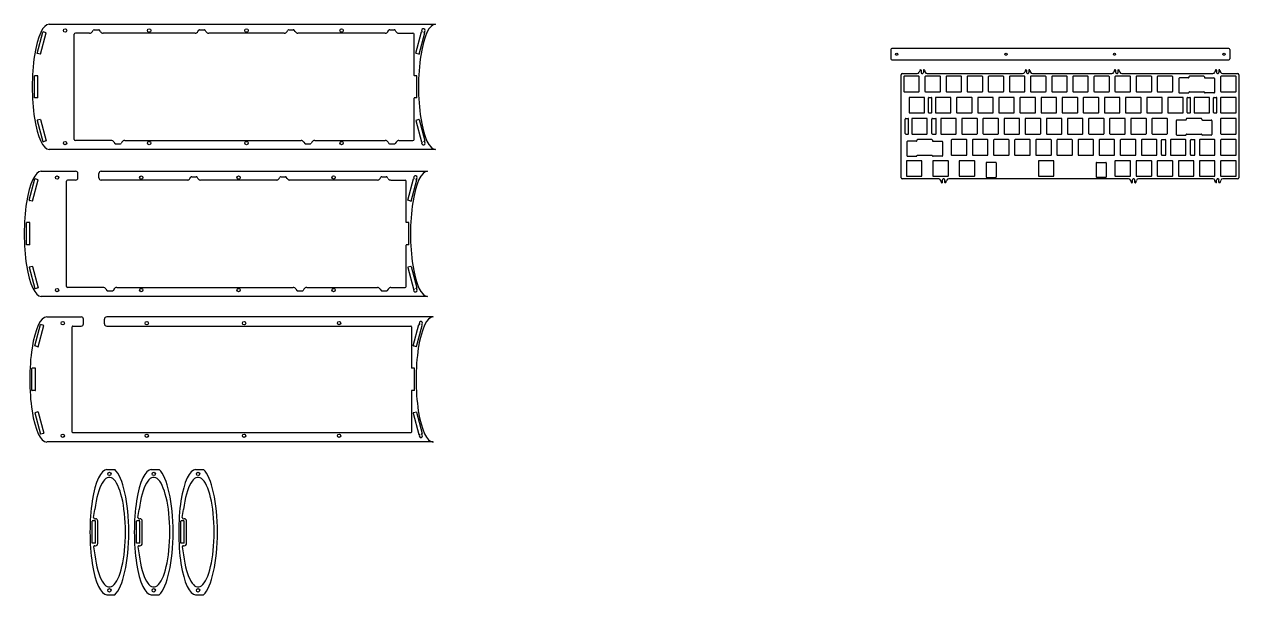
# Model space of a CAD drawing. Header units: millimetres. Extents: x -952 to 939, y -633 to 632.
# Drawn here: x -157 to 939, y 114 to 628 of the extents above; entities that cross this region are included whole.
import ezdxf

# ---------------------------------------------------------------- set-up
doc = ezdxf.new("R2010")
doc.units = ezdxf.units.MM
doc.layers.get('0').update_dxf_attribs({"lineweight": 25, "true_color": 0xffffff})
doc.layers.add('brass', color=7, linetype='Continuous', lineweight=25, true_color=0x000000)
doc.layers.add('Plate', color=7, linetype='Continuous', lineweight=25, true_color=0x000000)

msp = doc.modelspace()

# ---------------------------------------------------------------- linework, layer by layer
for p, q in [((-134.3, 628.3), (214.1, 628.3)), ((-111.6, 524.4), (-111.6, 619.3)), ((-97.8, 620.3), (-110.6, 620.3)), ((-95.2, 621.7), (-94.5, 622.9)), ((-93.6, 623.4), (-89.6, 623.4)), ((-88, 621.7), (-88.8, 622.9)), ((-2.7, 620.3), (-85.5, 620.3)), ((-0.2, 621.7), (0.6, 622.9)), ((1.4, 623.4), (5.4, 623.4)), ((7.1, 621.7), (6.3, 622.9)), ((77.8, 620.3), (9.6, 620.3)), ((80.3, 621.7), (81.1, 622.9)), ((81.9, 623.4), (85.9, 623.4)), ((87.5, 621.7), (86.8, 622.9)), ((168.8, 620.3), (90.1, 620.3)), ((171.3, 621.7), (172, 622.9)), ((172.9, 623.4), (176.9, 623.4)), ((178.5, 621.7), (177.7, 622.9)), ((181, 620.3), (193.8, 620.3)), ((194.8, 582), (194.8, 619.3)), ((651.2, 587), (650.5, 585.1)), ((652.1, 587), (652.1, 584.8)), ((654.2, 587), (654.2, 584.8)), ((655.1, 587), (655.7, 585.1)), ((746.2, 587), (745.6, 585.1)), ((747.1, 587), (747.1, 584.8)), ((749.2, 587), (749.2, 584.8)), ((750.2, 587), (750.8, 585.1)), ((826.7, 587), (826.1, 585.1)), ((827.6, 587), (827.6, 584.8)), ((829.7, 587), (829.7, 584.8)), ((830.6, 587), (831.3, 585.1)), ((907.7, 580.9), (907.7, 580.4)), ((917.7, 587), (917.1, 585.1)), ((918.6, 587), (918.6, 584.8)), ((920.7, 587), (920.7, 584.8)), ((921.6, 587), (922.2, 585.1)), ((194.8, 524.4), (194.8, 561.7)), ((659.2, 562.3), (661.2, 562.3)), ((892.5, 562.3), (894.5, 562.3)), ((916.4, 562.3), (918.4, 562.3)), ((659.2, 548.3), (661.2, 548.3)), ((892.5, 548.3), (894.5, 548.3)), ((916.4, 548.3), (918.4, 548.3)), ((638.4, 543.3), (640.4, 543.3)), ((662.3, 543.3), (665.3, 543.3)), ((905.3, 542.8), (905.3, 542.3)), ((638.4, 529.3), (640.4, 529.3)), ((662.3, 529.3), (665.3, 529.3)), ((214.1, 515.4), (-134.3, 515.4)), ((-78.4, 523.4), (-110.6, 523.4)), ((-75.9, 522), (-75.1, 520.8)), ((-74.3, 520.3), (-70.3, 520.3)), ((-68.7, 522), (-69.4, 520.8)), ((-66.1, 523.4), (92.9, 523.4)), ((95.4, 522), (96.2, 520.8)), ((97, 520.3), (101, 520.3)), ((102.6, 522), (101.9, 520.8)), ((105.2, 523.4), (168.9, 523.4)), ((171.4, 522), (172.2, 520.8)), ((173, 520.3), (177, 520.3)), ((178.6, 522), (177.9, 520.8)), ((181.2, 523.4), (193.8, 523.4)), ((662.4, 523.7), (662.4, 523.3)), ((869.4, 524.2), (872.4, 524.2)), ((895.6, 524.2), (898.6, 524.2)), ((869.4, 510.2), (872.4, 510.2)), ((895.6, 510.2), (898.6, 510.2)), ((-141.5, 495.7), (-110.4, 495.7)), ((-108.4, 489.7), (-108.4, 493.7)), ((-89.4, 489.7), (-89.4, 493.7)), ((-87.4, 495.7), (206.9, 495.7)), ((719.9, 503.2), (719.9, 490.7)), ((810.1, 503.2), (810.1, 490.7)), ((-118.7, 391.8), (-118.7, 486.7)), ((-110.4, 487.7), (-117.7, 487.7)), ((-9.9, 487.7), (-87.4, 487.7)), ((-7.3, 489.1), (-6.6, 490.3)), ((-5.7, 490.7), (-1.7, 490.7)), ((-0.1, 489.1), (-0.9, 490.3)), ((70.6, 487.7), (2.4, 487.7)), ((73.1, 489.1), (73.9, 490.3)), ((74.7, 490.7), (78.8, 490.7)), ((80.4, 489.1), (79.6, 490.3)), ((161.6, 487.7), (82.9, 487.7)), ((164.1, 489.1), (164.9, 490.3)), ((165.7, 490.7), (169.7, 490.7)), ((171.3, 489.1), (170.6, 490.3)), ((173.9, 487.7), (186.7, 487.7)), ((187.7, 449.4), (187.7, 486.7)), ((670.5, 485.5), (669.9, 487.4)), ((671.4, 485.6), (671.4, 487.8)), ((673.5, 485.6), (673.5, 487.8)), ((674.4, 485.5), (675.1, 487.4)), ((841.8, 485.5), (841.2, 487.4)), ((842.7, 485.6), (842.7, 487.8)), ((844.8, 485.6), (844.8, 487.8)), ((845.8, 485.5), (846.4, 487.4)), ((917.8, 485.5), (917.2, 487.4)), ((918.7, 485.6), (918.7, 487.8)), ((920.8, 485.6), (920.8, 487.8)), ((921.8, 485.5), (922.4, 487.4)), ((187.7, 391.8), (187.7, 429.1)), ((-85.6, 390.8), (-117.7, 390.8)), ((-83.1, 389.4), (-82.3, 388.2)), ((-81.5, 387.7), (-77.5, 387.7)), ((-75.8, 389.4), (-76.6, 388.2)), ((-73.3, 390.8), (85.7, 390.8)), ((88.2, 389.4), (89, 388.2)), ((89.9, 387.7), (93.9, 387.7)), ((95.5, 389.4), (94.7, 388.2)), ((98, 390.8), (161.7, 390.8)), ((164.2, 389.4), (165, 388.2)), ((165.9, 387.7), (169.9, 387.7)), ((171.5, 389.4), (170.7, 388.2)), ((174, 390.8), (186.7, 390.8)), ((206.9, 382.8), (-141.5, 382.8)), ((-136.5, 364.3), (-105.4, 364.3)), ((-103.4, 358), (-103.4, 362.3)), ((-84.4, 358), (-84.4, 362.3)), ((211.9, 364.3), (-82.4, 364.3)), ((-113.5, 260.3), (-113.5, 355.4)), ((-112.9, 356), (-105.4, 356)), ((-82.4, 356), (191.8, 356)), ((192.4, 355.4), (192.4, 318)), ((192.4, 297.7), (192.4, 260.3)), ((191.8, 259.7), (-112.9, 259.7)), ((211.9, 251.4), (-136.5, 251.4)), ((-82.2, 226.5), (-75.1, 226.5)), ((-42.2, 226.5), (-35.1, 226.5)), ((-2.2, 226.5), (4.9, 226.5)), ((-94.2, 183.2), (-93.2, 190.4)), ((-54.2, 183.2), (-53.2, 190.4)), ((-14.2, 183.2), (-13.2, 190.4)), ((-93.2, 182.1), (-92.4, 182.1)), ((-90.4, 159.8), (-90.4, 180.1)), ((-53.2, 182.1), (-52.4, 182.1)), ((-50.4, 159.8), (-50.4, 180.1)), ((-13.2, 182.1), (-12.4, 182.1)), ((-10.4, 159.8), (-10.4, 180.1)), ((-94.2, 156.7), (-93.2, 149.5)), ((-93.2, 157.8), (-92.4, 157.8)), ((-54.2, 156.7), (-53.2, 149.5)), ((-53.2, 157.8), (-52.4, 157.8)), ((-14.2, 156.7), (-13.2, 149.5)), ((-13.2, 157.8), (-12.4, 157.8)), ((-82.2, 113.5), (-75.1, 113.5)), ((-42.2, 113.5), (-35.1, 113.5)), ((-2.2, 113.5), (4.9, 113.5))]:
    msp.add_line(p, q)
at = {"color": 7, "true_color": 0x000000}
for p, q in [((634.2, 489.8), (634.2, 582.8)), ((635.2, 583.8), (648.6, 583.8)), ((636.5, 581), (636.5, 567.8)), ((650.1, 581.4), (636.9, 581.4)), ((650.5, 567.8), (650.5, 581)), ((655.6, 581), (655.6, 567.8)), ((669.2, 581.4), (656, 581.4)), ((657.6, 583.8), (743.7, 583.8)), ((669.6, 567.8), (669.6, 581)), ((674.6, 581), (674.6, 567.8)), ((688.2, 581.4), (675, 581.4)), ((688.6, 567.8), (688.6, 581)), ((693.7, 581), (693.7, 567.8)), ((707.3, 581.4), (694.1, 581.4)), ((707.7, 567.8), (707.7, 581)), ((712.7, 581), (712.7, 567.8)), ((726.3, 581.4), (713.1, 581.4)), ((726.7, 567.8), (726.7, 581)), ((731.8, 581), (731.8, 567.8)), ((745.4, 581.4), (732.2, 581.4)), ((745.8, 567.8), (745.8, 581)), ((750.8, 581), (750.8, 567.8)), ((764.4, 581.4), (751.2, 581.4)), ((752.7, 583.8), (824.2, 583.8)), ((764.8, 567.8), (764.8, 581)), ((769.9, 581), (769.9, 567.8)), ((783.5, 581.4), (770.3, 581.4)), ((783.9, 567.8), (783.9, 581)), ((788.9, 581), (788.9, 567.8)), ((802.5, 581.4), (789.3, 581.4)), ((802.9, 567.8), (802.9, 581)), ((808, 581), (808, 567.8)), ((821.6, 581.4), (808.4, 581.4)), ((822, 567.8), (822, 581)), ((827, 581), (827, 567.8)), ((840.6, 581.4), (827.4, 581.4)), ((833.2, 583.8), (915.2, 583.8)), ((841, 567.8), (841, 581)), ((846.1, 581), (846.1, 567.8)), ((859.7, 581.4), (846.5, 581.4)), ((860.1, 567.8), (860.1, 581)), ((865.1, 581), (865.1, 567.8)), ((878.7, 581.4), (865.5, 581.4)), ((879.1, 567.8), (879.1, 581)), ((893.7, 580.9), (893.7, 580.4)), ((907.2, 581.4), (894.2, 581.4)), ((922.3, 581), (922.3, 567.8)), ((935.9, 581.4), (922.7, 581.4)), ((924.1, 583.8), (937.6, 583.8)), ((936.3, 567.8), (936.3, 581)), ((938.6, 582.8), (938.6, 489.8)), ((884.6, 579.4), (884.6, 566.9)), ((893.2, 579.9), (885.1, 579.9)), ((908.2, 579.9), (916.3, 579.9)), ((916.8, 579.4), (916.8, 566.9)), ((636.9, 567.4), (650.1, 567.4)), ((641.3, 561.9), (641.3, 548.7)), ((654.9, 562.3), (641.7, 562.3)), ((655.3, 548.7), (655.3, 561.9)), ((656, 567.4), (669.2, 567.4)), ((658.7, 548.8), (658.7, 561.8)), ((661.7, 548.8), (661.7, 561.8)), ((665.1, 561.9), (665.1, 548.7)), ((678.7, 562.3), (665.5, 562.3)), ((675, 567.4), (688.2, 567.4)), ((679.1, 548.7), (679.1, 561.9)), ((684.1, 561.9), (684.1, 548.7)), ((697.7, 562.3), (684.5, 562.3)), ((694.1, 567.4), (707.3, 567.4)), ((698.1, 548.7), (698.1, 561.9)), ((703.2, 561.9), (703.2, 548.7)), ((716.8, 562.3), (703.6, 562.3)), ((713.1, 567.4), (726.3, 567.4)), ((717.2, 548.7), (717.2, 561.9)), ((722.2, 561.9), (722.2, 548.7)), ((735.8, 562.3), (722.6, 562.3)), ((732.2, 567.4), (745.4, 567.4)), ((736.2, 548.7), (736.2, 561.9)), ((741.3, 561.9), (741.3, 548.7)), ((754.9, 562.3), (741.7, 562.3)), ((751.2, 567.4), (764.4, 567.4)), ((755.3, 548.7), (755.3, 561.9)), ((760.3, 561.9), (760.3, 548.7)), ((773.9, 562.3), (760.7, 562.3)), ((770.3, 567.4), (783.5, 567.4)), ((774.3, 548.7), (774.3, 561.9)), ((779.4, 561.9), (779.4, 548.7)), ((793, 562.3), (779.8, 562.3)), ((789.3, 567.4), (802.5, 567.4)), ((793.4, 548.7), (793.4, 561.9)), ((798.4, 561.9), (798.4, 548.7)), ((812, 562.3), (798.8, 562.3)), ((808.4, 567.4), (821.6, 567.4)), ((812.4, 548.7), (812.4, 561.9)), ((817.5, 561.9), (817.5, 548.7)), ((831.1, 562.3), (817.9, 562.3)), ((827.4, 567.4), (840.6, 567.4)), ((831.5, 548.7), (831.5, 561.9)), ((836.5, 561.9), (836.5, 548.7)), ((850.1, 562.3), (836.9, 562.3)), ((846.5, 567.4), (859.7, 567.4)), ((850.5, 548.7), (850.5, 561.9)), ((855.6, 561.9), (855.6, 548.7)), ((869.2, 562.3), (856, 562.3)), ((865.5, 567.4), (878.7, 567.4)), ((869.6, 548.7), (869.6, 561.9)), ((874.6, 561.9), (874.6, 548.7)), ((888.2, 562.3), (875, 562.3)), ((885.1, 566.4), (893.2, 566.4)), ((888.6, 548.7), (888.6, 561.9)), ((892, 548.8), (892, 561.8)), ((893.7, 566.9), (893.7, 566.9)), ((894.2, 567.4), (907.2, 567.4)), ((895, 548.8), (895, 561.8)), ((898.4, 561.9), (898.4, 548.7)), ((912, 562.3), (898.8, 562.3)), ((907.7, 566.9), (907.7, 566.9)), ((916.3, 566.4), (908.2, 566.4)), ((912.4, 548.7), (912.4, 561.9)), ((915.9, 548.8), (915.9, 561.8)), ((918.9, 548.8), (918.9, 561.8)), ((922.3, 561.9), (922.3, 548.7)), ((922.7, 567.4), (935.9, 567.4)), ((935.9, 562.3), (922.7, 562.3)), ((936.3, 548.7), (936.3, 561.9)), ((641.7, 548.3), (654.9, 548.3)), ((665.5, 548.3), (678.7, 548.3)), ((684.5, 548.3), (697.7, 548.3)), ((703.6, 548.3), (716.8, 548.3)), ((722.6, 548.3), (735.8, 548.3)), ((741.7, 548.3), (754.9, 548.3)), ((760.7, 548.3), (773.9, 548.3)), ((779.8, 548.3), (793, 548.3)), ((798.8, 548.3), (812, 548.3)), ((817.9, 548.3), (831.1, 548.3)), ((836.9, 548.3), (850.1, 548.3)), ((856, 548.3), (869.2, 548.3)), ((875, 548.3), (888.2, 548.3)), ((898.8, 548.3), (912, 548.3)), ((922.7, 548.3), (935.9, 548.3)), ((637.9, 529.8), (637.9, 542.8)), ((640.9, 529.8), (640.9, 542.8)), ((643.7, 542.9), (643.7, 529.7)), ((657.3, 543.3), (644.1, 543.3)), ((657.7, 529.7), (657.7, 542.9)), ((661.8, 529.8), (661.8, 542.8)), ((665.8, 529.8), (665.8, 542.8)), ((669.8, 542.9), (669.8, 529.7)), ((683.4, 543.3), (670.2, 543.3)), ((683.8, 529.7), (683.8, 542.9)), ((688.9, 542.9), (688.9, 529.7)), ((702.5, 543.3), (689.3, 543.3)), ((702.9, 529.7), (702.9, 542.9)), ((707.9, 542.9), (707.9, 529.7)), ((721.5, 543.3), (708.3, 543.3)), ((721.9, 529.7), (721.9, 542.9)), ((727, 542.9), (727, 529.7)), ((740.6, 543.3), (727.4, 543.3)), ((741, 529.7), (741, 542.9)), ((746, 542.9), (746, 529.7)), ((759.6, 543.3), (746.4, 543.3)), ((760, 529.7), (760, 542.9)), ((765.1, 542.9), (765.1, 529.7)), ((778.7, 543.3), (765.5, 543.3)), ((779.1, 529.7), (779.1, 542.9)), ((784.1, 542.9), (784.1, 529.7)), ((797.7, 543.3), (784.5, 543.3)), ((798.1, 529.7), (798.1, 542.9)), ((803.2, 542.9), (803.2, 529.7)), ((816.8, 543.3), (803.6, 543.3)), ((817.2, 529.7), (817.2, 542.9)), ((822.2, 542.9), (822.2, 529.7)), ((835.8, 543.3), (822.6, 543.3)), ((836.2, 529.7), (836.2, 542.9)), ((841.3, 542.9), (841.3, 529.7)), ((854.9, 543.3), (841.7, 543.3)), ((855.3, 529.7), (855.3, 542.9)), ((860.3, 542.9), (860.3, 529.7)), ((873.9, 543.3), (860.7, 543.3)), ((874.3, 529.7), (874.3, 542.9)), ((882.2, 541.3), (882.2, 528.8)), ((890.8, 541.8), (882.7, 541.8)), ((891.3, 542.8), (891.3, 542.3)), ((904.8, 543.3), (891.8, 543.3)), ((905.8, 541.8), (913.9, 541.8)), ((914.4, 541.3), (914.4, 528.8)), ((922.3, 542.9), (922.3, 529.7)), ((935.9, 543.3), (922.7, 543.3)), ((936.3, 529.7), (936.3, 542.9)), ((644.1, 529.3), (657.3, 529.3)), ((670.2, 529.3), (683.4, 529.3)), ((689.3, 529.3), (702.5, 529.3)), ((708.3, 529.3), (721.5, 529.3)), ((727.4, 529.3), (740.6, 529.3)), ((746.4, 529.3), (759.6, 529.3)), ((765.5, 529.3), (778.7, 529.3)), ((784.5, 529.3), (797.7, 529.3)), ((803.6, 529.3), (816.8, 529.3)), ((822.6, 529.3), (835.8, 529.3)), ((841.7, 529.3), (854.9, 529.3)), ((860.7, 529.3), (873.9, 529.3)), ((882.7, 528.3), (890.8, 528.3)), ((891.3, 528.8), (891.3, 528.8)), ((891.8, 529.3), (904.8, 529.3)), ((905.3, 528.8), (905.3, 528.8)), ((913.9, 528.3), (905.8, 528.3)), ((922.7, 529.3), (935.9, 529.3)), ((639.3, 522.3), (639.3, 509.8)), ((647.9, 522.8), (639.8, 522.8)), ((648.4, 523.7), (648.4, 523.3)), ((661.9, 524.2), (648.9, 524.2)), ((662.9, 522.8), (671, 522.8)), ((671.5, 522.3), (671.5, 509.8)), ((679.4, 523.8), (679.4, 510.6)), ((693, 524.2), (679.8, 524.2)), ((693.4, 510.6), (693.4, 523.8)), ((698.4, 523.8), (698.4, 510.6)), ((712, 524.2), (698.8, 524.2)), ((712.4, 510.6), (712.4, 523.8)), ((717.5, 523.8), (717.5, 510.6)), ((731.1, 524.2), (717.9, 524.2)), ((731.5, 510.6), (731.5, 523.8)), ((736.5, 523.8), (736.5, 510.6)), ((750.1, 524.2), (736.9, 524.2)), ((750.5, 510.6), (750.5, 523.8)), ((755.6, 523.8), (755.6, 510.6)), ((769.2, 524.2), (756, 524.2)), ((769.6, 510.6), (769.6, 523.8)), ((774.6, 523.8), (774.6, 510.6)), ((788.2, 524.2), (775, 524.2)), ((788.6, 510.6), (788.6, 523.8)), ((793.7, 523.8), (793.7, 510.6)), ((807.3, 524.2), (794.1, 524.2)), ((807.7, 510.6), (807.7, 523.8)), ((812.7, 523.8), (812.7, 510.6)), ((826.3, 524.2), (813.1, 524.2)), ((826.7, 510.6), (826.7, 523.8)), ((831.8, 523.8), (831.8, 510.6)), ((845.4, 524.2), (832.2, 524.2)), ((845.8, 510.6), (845.8, 523.8)), ((850.8, 523.8), (850.8, 510.6)), ((864.4, 524.2), (851.2, 524.2)), ((864.8, 510.6), (864.8, 523.8)), ((868.9, 510.7), (868.9, 523.7)), ((872.9, 510.7), (872.9, 523.7)), ((877, 523.8), (877, 510.6)), ((890.6, 524.2), (877.4, 524.2)), ((891, 510.6), (891, 523.8)), ((895.1, 510.7), (895.1, 523.7)), ((899.1, 510.7), (899.1, 523.7)), ((903.2, 523.8), (903.2, 510.6)), ((916.8, 524.2), (903.6, 524.2)), ((917.2, 510.6), (917.2, 523.8)), ((922.3, 523.8), (922.3, 510.6)), ((935.9, 524.2), (922.7, 524.2)), ((936.3, 510.6), (936.3, 523.8)), ((638.9, 504.8), (638.9, 491.6)), ((652.5, 505.2), (639.3, 505.2)), ((639.8, 509.3), (647.9, 509.3)), ((648.4, 509.7), (648.4, 509.8)), ((648.9, 510.2), (661.9, 510.2)), ((652.9, 491.6), (652.9, 504.8)), ((662.4, 509.7), (662.4, 509.8)), ((662.7, 504.8), (662.7, 491.6)), ((671, 509.3), (662.9, 509.3)), ((676.3, 505.2), (663.1, 505.2)), ((676.7, 491.6), (676.7, 504.8)), ((679.8, 510.2), (693, 510.2)), ((686.5, 504.8), (686.5, 491.6)), ((700.1, 505.2), (686.9, 505.2)), ((698.8, 510.2), (712, 510.2)), ((700.5, 491.6), (700.5, 504.8)), ((717.9, 510.2), (731.1, 510.2)), ((736.9, 510.2), (750.1, 510.2)), ((756, 510.2), (769.2, 510.2)), ((758, 504.8), (758, 491.6)), ((771.6, 505.2), (758.4, 505.2)), ((772, 491.6), (772, 504.8)), ((775, 510.2), (788.2, 510.2)), ((794.1, 510.2), (807.3, 510.2)), ((813.1, 510.2), (826.3, 510.2)), ((827, 504.8), (827, 491.6)), ((840.6, 505.2), (827.4, 505.2)), ((832.2, 510.2), (845.4, 510.2)), ((841, 491.6), (841, 504.8)), ((846.1, 504.8), (846.1, 491.6)), ((859.7, 505.2), (846.5, 505.2)), ((851.2, 510.2), (864.4, 510.2)), ((860.1, 491.6), (860.1, 504.8)), ((865.1, 504.8), (865.1, 491.6)), ((878.7, 505.2), (865.5, 505.2)), ((877.4, 510.2), (890.6, 510.2)), ((879.1, 491.6), (879.1, 504.8)), ((884.2, 504.8), (884.2, 491.6)), ((897.8, 505.2), (884.6, 505.2)), ((898.2, 491.6), (898.2, 504.8)), ((903.2, 504.8), (903.2, 491.6)), ((903.6, 510.2), (916.8, 510.2)), ((916.8, 505.2), (903.6, 505.2)), ((917.2, 491.6), (917.2, 504.8)), ((922.3, 504.8), (922.3, 491.6)), ((922.7, 510.2), (935.9, 510.2)), ((935.9, 505.2), (922.7, 505.2)), ((936.3, 491.6), (936.3, 504.8)), ((710.8, 503.2), (710.8, 490.7)), ((719.4, 503.7), (711.3, 503.7)), ((810.6, 503.7), (818.7, 503.7)), ((819.2, 503.2), (819.2, 490.7)), ((668, 488.8), (635.2, 488.8)), ((639.3, 491.2), (652.5, 491.2)), ((663.1, 491.2), (676.3, 491.2)), ((839.3, 488.8), (677, 488.8)), ((686.9, 491.2), (700.1, 491.2)), ((711.3, 490.2), (719.4, 490.2)), ((758.4, 491.2), (771.6, 491.2)), ((818.7, 490.2), (810.6, 490.2)), ((827.4, 491.2), (840.6, 491.2)), ((846.5, 491.2), (859.7, 491.2)), ((915.3, 488.8), (848.3, 488.8)), ((865.5, 491.2), (878.7, 491.2)), ((884.6, 491.2), (897.8, 491.2)), ((903.6, 491.2), (916.8, 491.2)), ((922.7, 491.2), (935.9, 491.2)), ((937.6, 488.8), (924.3, 488.8))]:
    msp.add_line(p, q, dxfattribs=at)
for centre, radius in [((-119.9, 622.7), 1.51), ((-119.9, 622.7), 1.51), ((-44.1, 622.7), 1.51), ((43.7, 622.7), 1.51), ((129.4, 622.7), 1.51), ((630.1, 601.3), 1), ((728.8, 601.3), 1), ((826.6, 601.3), 1), ((925.4, 601.3), 1), ((-119.9, 521.1), 1.51), ((-44.1, 521.1), 1.51), ((43.7, 521.1), 1.51), ((129.4, 521.1), 1.51), ((-127.1, 490), 1.51), ((-51.3, 490), 1.51), ((36.5, 490), 1.51), ((122.2, 490.1), 1.51), ((-127.1, 388.4), 1.51), ((-51.3, 388.4), 1.51), ((36.5, 388.4), 1.51), ((122.2, 388.4), 1.51), ((-122.1, 358.6), 1.51), ((-122.1, 358.6), 1.51), ((-46.3, 358.6), 1.51), ((41.5, 358.6), 1.51), ((127.2, 358.7), 1.51), ((-122.1, 257), 1.51), ((-46.3, 257), 1.51), ((41.5, 257), 1.51), ((127.2, 257), 1.51), ((-80, 222.5), 1.51), ((-40, 222.5), 1.51), ((0, 222.5), 1.51), ((-80, 117.5), 1.51), ((-40, 117.5), 1.51), ((0, 117.5), 1.51)]:
    msp.add_circle(centre, radius)
for centre, radius, start, end in [((-110.6, 619.3), 1, 90, 180), ((-97.8, 623.3), 3, 270, 327.4205), ((-93.6, 622.4), 1, 90, 147.4205), ((-89.6, 622.4), 1, 32.5795, 90), ((-85.5, 623.3), 3, 212.5795, 270), ((-2.7, 623.3), 3, 270, 327.4205), ((1.4, 622.4), 1, 90, 147.4205), ((5.4, 622.4), 1, 32.5795, 90), ((9.6, 623.3), 3, 212.5795, 270), ((77.8, 623.3), 3, 270, 327.4205), ((81.9, 622.4), 1, 90, 147.4205), ((85.9, 622.4), 1, 32.5795, 90), ((90.1, 623.3), 3, 212.5795, 270), ((168.8, 623.3), 3, 270, 327.4205), ((172.9, 622.4), 1, 90, 147.4205), ((176.9, 622.4), 1, 32.5795, 90), ((181, 623.3), 3, 212.5795, 270), ((193.8, 619.3), 1, 360, 90), ((203.2, 622.7), 1.55, 286.2128, 223.7872), ((635.2, 582.8), 1, 90, 180), ((636.9, 581), 0.4, 90, 180), ((648.6, 585.8), 2, 270, 341.8473), ((650.1, 581), 0.4, 0, 90), ((653.1, 584.8), 1.05, 180, 341.0033), ((653.1, 584.8), 1.05, 341.0033, 360), ((656, 581), 0.4, 90, 180), ((657.6, 585.8), 2, 198.1527, 270), ((669.2, 581), 0.4, 0, 90), ((675, 581), 0.4, 90, 180), ((688.2, 581), 0.4, 0, 90), ((694.1, 581), 0.4, 90, 180), ((707.3, 581), 0.4, 0, 90), ((713.1, 581), 0.4, 90, 180), ((726.3, 581), 0.4, 0, 90), ((732.2, 581), 0.4, 90, 180), ((743.7, 585.8), 2, 270, 341.8473), ((745.4, 581), 0.4, 0, 90), ((748.2, 584.8), 1.05, 180, 341.0033), ((748.2, 584.8), 1.05, 341.0033, 360), ((752.7, 585.8), 2, 198.1527, 270), ((751.2, 581), 0.4, 90, 180), ((764.4, 581), 0.4, 0, 90), ((770.3, 581), 0.4, 90, 180), ((783.5, 581), 0.4, 0, 90), ((789.3, 581), 0.4, 90, 180), ((802.5, 581), 0.4, 0, 90), ((808.4, 581), 0.4, 90, 180), ((821.6, 581), 0.4, 0, 90), ((824.2, 585.8), 2, 270, 341.8473), ((827.4, 581), 0.4, 90, 180), ((828.7, 584.8), 1.05, 180, 341.0033), ((828.7, 584.8), 1.05, 341.0033, 360), ((833.2, 585.8), 2, 198.1527, 270), ((840.6, 581), 0.4, 0, 90), ((846.5, 581), 0.4, 90, 180), ((859.7, 581), 0.4, 0, 90), ((865.5, 581), 0.4, 90, 180), ((878.7, 581), 0.4, 0, 90), ((894.2, 580.9), 0.5, 90, 180), ((907.2, 580.9), 0.5, 0, 90), ((915.2, 585.8), 2, 270, 341.8473), ((919.6, 584.8), 1.05, 180, 341.0033), ((919.6, 584.8), 1.05, 341.0033, 360), ((924.1, 585.8), 2, 198.1527, 270), ((922.7, 581), 0.4, 90, 180), ((935.9, 581), 0.4, 0, 90), ((937.6, 582.8), 1, 0, 90), ((885.1, 579.4), 0.5, 90, 180), ((893.2, 580.4), 0.5, 270, 0), ((908.2, 580.4), 0.5, 180, 270), ((916.3, 579.4), 0.5, 0, 90), ((636.9, 567.8), 0.4, 180, 270), ((641.7, 561.9), 0.4, 90, 180), ((650.1, 567.8), 0.4, 270, 0), ((654.9, 561.9), 0.4, 0, 90), ((656, 567.8), 0.4, 180, 270), ((659.2, 561.8), 0.5, 90, 180), ((661.2, 561.8), 0.5, 0, 90), ((665.5, 561.9), 0.4, 90, 180), ((669.2, 567.8), 0.4, 270, 0), ((675, 567.8), 0.4, 180, 270), ((678.7, 561.9), 0.4, 0, 90), ((684.5, 561.9), 0.4, 90, 180), ((688.2, 567.8), 0.4, 270, 0), ((694.1, 567.8), 0.4, 180, 270), ((697.7, 561.9), 0.4, 0, 90), ((703.6, 561.9), 0.4, 90, 180), ((707.3, 567.8), 0.4, 270, 0), ((713.1, 567.8), 0.4, 180, 270), ((716.8, 561.9), 0.4, 0, 90), ((722.6, 561.9), 0.4, 90, 180), ((726.3, 567.8), 0.4, 270, 0), ((732.2, 567.8), 0.4, 180, 270), ((735.8, 561.9), 0.4, 0, 90), ((741.7, 561.9), 0.4, 90, 180), ((745.4, 567.8), 0.4, 270, 0), ((751.2, 567.8), 0.4, 180, 270), ((754.9, 561.9), 0.4, 0, 90), ((760.7, 561.9), 0.4, 90, 180), ((764.4, 567.8), 0.4, 270, 0), ((770.3, 567.8), 0.4, 180, 270), ((773.9, 561.9), 0.4, 0, 90), ((779.8, 561.9), 0.4, 90, 180), ((783.5, 567.8), 0.4, 270, 0), ((789.3, 567.8), 0.4, 180, 270), ((793, 561.9), 0.4, 0, 90), ((798.8, 561.9), 0.4, 90, 180), ((802.5, 567.8), 0.4, 270, 0), ((808.4, 567.8), 0.4, 180, 270), ((812, 561.9), 0.4, 0, 90), ((817.9, 561.9), 0.4, 90, 180), ((821.6, 567.8), 0.4, 270, 0), ((827.4, 567.8), 0.4, 180, 270), ((831.1, 561.9), 0.4, 0, 90), ((836.9, 561.9), 0.4, 90, 180), ((840.6, 567.8), 0.4, 270, 0), ((846.5, 567.8), 0.4, 180, 270), ((850.1, 561.9), 0.4, 0, 90), ((856, 561.9), 0.4, 90, 180), ((859.7, 567.8), 0.4, 270, 0), ((865.5, 567.8), 0.4, 180, 270), ((869.2, 561.9), 0.4, 0, 90), ((875, 561.9), 0.4, 90, 180), ((878.7, 567.8), 0.4, 270, 0), ((885.1, 566.9), 0.5, 180, 270), ((888.2, 561.9), 0.4, 0, 90), ((892.5, 561.8), 0.5, 90, 180), ((893.2, 566.9), 0.5, 270, 0), ((894.2, 566.9), 0.5, 90, 180), ((894.5, 561.8), 0.5, 0, 90), ((898.8, 561.9), 0.4, 90, 180), ((907.2, 566.9), 0.5, 0, 90), ((908.2, 566.9), 0.5, 180, 270), ((912, 561.9), 0.4, 0, 90), ((916.4, 561.8), 0.5, 90, 180), ((916.3, 566.9), 0.5, 270, 0), ((918.4, 561.8), 0.5, 0, 90), ((922.7, 567.8), 0.4, 180, 270), ((922.7, 561.9), 0.4, 90, 180), ((935.9, 567.8), 0.4, 270, 0), ((935.9, 561.9), 0.4, 0, 90), ((641.7, 548.7), 0.4, 180, 270), ((654.9, 548.7), 0.4, 270, 0), ((659.2, 548.8), 0.5, 180, 270), ((661.2, 548.8), 0.5, 270, 0), ((665.5, 548.7), 0.4, 180, 270), ((678.7, 548.7), 0.4, 270, 0), ((684.5, 548.7), 0.4, 180, 270), ((697.7, 548.7), 0.4, 270, 0), ((703.6, 548.7), 0.4, 180, 270), ((716.8, 548.7), 0.4, 270, 0), ((722.6, 548.7), 0.4, 180, 270), ((735.8, 548.7), 0.4, 270, 0), ((741.7, 548.7), 0.4, 180, 270), ((754.9, 548.7), 0.4, 270, 0), ((760.7, 548.7), 0.4, 180, 270), ((773.9, 548.7), 0.4, 270, 0), ((779.8, 548.7), 0.4, 180, 270), ((793, 548.7), 0.4, 270, 0), ((798.8, 548.7), 0.4, 180, 270), ((812, 548.7), 0.4, 270, 0), ((817.9, 548.7), 0.4, 180, 270), ((831.1, 548.7), 0.4, 270, 0), ((836.9, 548.7), 0.4, 180, 270), ((850.1, 548.7), 0.4, 270, 0), ((856, 548.7), 0.4, 180, 270), ((869.2, 548.7), 0.4, 270, 0), ((875, 548.7), 0.4, 180, 270), ((888.2, 548.7), 0.4, 270, 0), ((892.5, 548.8), 0.5, 180, 270), ((894.5, 548.8), 0.5, 270, 0), ((898.8, 548.7), 0.4, 180, 270), ((912, 548.7), 0.4, 270, 0), ((916.4, 548.8), 0.5, 180, 270), ((918.4, 548.8), 0.5, 270, 0), ((922.7, 548.7), 0.4, 180, 270), ((935.9, 548.7), 0.4, 270, 0), ((638.4, 542.8), 0.5, 90, 180), ((640.4, 542.8), 0.5, 0, 90), ((644.1, 542.9), 0.4, 90, 180), ((657.3, 542.9), 0.4, 0, 90), ((662.3, 542.8), 0.5, 90, 180), ((665.3, 542.8), 0.5, 0, 90), ((670.2, 542.9), 0.4, 90, 180), ((683.4, 542.9), 0.4, 0, 90), ((689.3, 542.9), 0.4, 90, 180), ((702.5, 542.9), 0.4, 0, 90), ((708.3, 542.9), 0.4, 90, 180), ((721.5, 542.9), 0.4, 0, 90), ((727.4, 542.9), 0.4, 90, 180), ((740.6, 542.9), 0.4, 0, 90), ((746.4, 542.9), 0.4, 90, 180), ((759.6, 542.9), 0.4, 0, 90), ((765.5, 542.9), 0.4, 90, 180), ((778.7, 542.9), 0.4, 0, 90), ((784.5, 542.9), 0.4, 90, 180), ((797.7, 542.9), 0.4, 0, 90), ((803.6, 542.9), 0.4, 90, 180), ((816.8, 542.9), 0.4, 0, 90), ((822.6, 542.9), 0.4, 90, 180), ((835.8, 542.9), 0.4, 0, 90), ((841.7, 542.9), 0.4, 90, 180), ((854.9, 542.9), 0.4, 0, 90), ((860.7, 542.9), 0.4, 90, 180), ((873.9, 542.9), 0.4, 0, 90), ((882.7, 541.3), 0.5, 90, 180), ((890.8, 542.3), 0.5, 270, 0), ((891.8, 542.8), 0.5, 90, 180), ((904.8, 542.8), 0.5, 0, 90), ((905.8, 542.3), 0.5, 180, 270), ((913.9, 541.3), 0.5, 0, 90), ((922.7, 542.9), 0.4, 90, 180), ((935.9, 542.9), 0.4, 0, 90), ((638.4, 529.8), 0.5, 180, 270), ((640.4, 529.8), 0.5, 270, 0), ((644.1, 529.7), 0.4, 180, 270), ((657.3, 529.7), 0.4, 270, 0), ((662.3, 529.8), 0.5, 180, 270), ((665.3, 529.8), 0.5, 270, 0), ((670.2, 529.7), 0.4, 180, 270), ((683.4, 529.7), 0.4, 270, 0), ((689.3, 529.7), 0.4, 180, 270), ((702.5, 529.7), 0.4, 270, 0), ((708.3, 529.7), 0.4, 180, 270), ((721.5, 529.7), 0.4, 270, 0), ((727.4, 529.7), 0.4, 180, 270), ((740.6, 529.7), 0.4, 270, 0), ((746.4, 529.7), 0.4, 180, 270), ((759.6, 529.7), 0.4, 270, 0), ((765.5, 529.7), 0.4, 180, 270), ((778.7, 529.7), 0.4, 270, 0), ((784.5, 529.7), 0.4, 180, 270), ((797.7, 529.7), 0.4, 270, 0), ((803.6, 529.7), 0.4, 180, 270), ((816.8, 529.7), 0.4, 270, 0), ((822.6, 529.7), 0.4, 180, 270), ((835.8, 529.7), 0.4, 270, 0), ((841.7, 529.7), 0.4, 180, 270), ((854.9, 529.7), 0.4, 270, 0), ((860.7, 529.7), 0.4, 180, 270), ((873.9, 529.7), 0.4, 270, 0), ((882.7, 528.8), 0.5, 180, 270), ((890.8, 528.8), 0.5, 270, 0), ((891.8, 528.8), 0.5, 90, 180), ((904.8, 528.8), 0.5, 0, 90), ((905.8, 528.8), 0.5, 180, 270), ((913.9, 528.8), 0.5, 270, 0), ((922.7, 529.7), 0.4, 180, 270), ((935.9, 529.7), 0.4, 270, 0), ((-110.6, 524.4), 1, 180, 270), ((-78.4, 520.4), 3, 32.5795, 90), ((-74.3, 521.3), 1, 212.5795, 270), ((-70.3, 521.3), 1, 270, 327.4205), ((-66.1, 520.4), 3, 90, 147.4205), ((92.9, 520.4), 3, 32.5795, 90), ((97, 521.3), 1, 212.5795, 270), ((101, 521.3), 1, 270, 327.4205), ((105.2, 520.4), 3, 90, 147.4205), ((168.9, 520.4), 3, 32.5795, 90), ((173, 521.3), 1, 212.5795, 270), ((177, 521.3), 1, 270, 327.4205), ((181.2, 520.4), 3, 90, 147.4205), ((193.8, 524.4), 1, 270, 0), ((203.2, 521.1), 1.55, 136.2128, 73.7872), ((639.8, 522.3), 0.5, 90, 180), ((647.9, 523.3), 0.5, 270, 0), ((648.9, 523.7), 0.5, 90, 180), ((661.9, 523.7), 0.5, 0, 90), ((662.9, 523.3), 0.5, 180, 270), ((671, 522.3), 0.5, 0, 90), ((679.8, 523.8), 0.4, 90, 180), ((693, 523.8), 0.4, 0, 90), ((698.8, 523.8), 0.4, 90, 180), ((712, 523.8), 0.4, 0, 90), ((717.9, 523.8), 0.4, 90, 180), ((731.1, 523.8), 0.4, 0, 90), ((736.9, 523.8), 0.4, 90, 180), ((750.1, 523.8), 0.4, 0, 90), ((756, 523.8), 0.4, 90, 180), ((769.2, 523.8), 0.4, 0, 90), ((775, 523.8), 0.4, 90, 180), ((788.2, 523.8), 0.4, 0, 90), ((794.1, 523.8), 0.4, 90, 180), ((807.3, 523.8), 0.4, 0, 90), ((813.1, 523.8), 0.4, 90, 180), ((826.3, 523.8), 0.4, 0, 90), ((832.2, 523.8), 0.4, 90, 180), ((845.4, 523.8), 0.4, 0, 90), ((851.2, 523.8), 0.4, 90, 180), ((864.4, 523.8), 0.4, 0, 90), ((869.4, 523.7), 0.5, 90, 180), ((872.4, 523.7), 0.5, 0, 90), ((877.4, 523.8), 0.4, 90, 180), ((890.6, 523.8), 0.4, 0, 90), ((895.6, 523.7), 0.5, 90, 180), ((898.6, 523.7), 0.5, 0, 90), ((903.6, 523.8), 0.4, 90, 180), ((916.8, 523.8), 0.4, 0, 90), ((922.7, 523.8), 0.4, 90, 180), ((935.9, 523.8), 0.4, 0, 90), ((639.3, 504.8), 0.4, 90, 180), ((639.8, 509.8), 0.5, 180, 270), ((647.9, 509.8), 0.5, 270, 0), ((648.9, 509.7), 0.5, 90, 180), ((652.5, 504.8), 0.4, 0, 90), ((661.9, 509.7), 0.5, 0, 90), ((662.9, 509.8), 0.5, 180, 270), ((663.1, 504.8), 0.4, 90, 180), ((671, 509.8), 0.5, 270, 0), ((676.3, 504.8), 0.4, 0, 90), ((679.8, 510.6), 0.4, 180, 270), ((686.9, 504.8), 0.4, 90, 180), ((693, 510.6), 0.4, 270, 0), ((698.8, 510.6), 0.4, 180, 270), ((700.1, 504.8), 0.4, 0, 90), ((712, 510.6), 0.4, 270, 0), ((717.9, 510.6), 0.4, 180, 270), ((731.1, 510.6), 0.4, 270, 0), ((736.9, 510.6), 0.4, 180, 270), ((750.1, 510.6), 0.4, 270, 0), ((756, 510.6), 0.4, 180, 270), ((758.4, 504.8), 0.4, 90, 180), ((769.2, 510.6), 0.4, 270, 0), ((771.6, 504.8), 0.4, 0, 90), ((775, 510.6), 0.4, 180, 270), ((788.2, 510.6), 0.4, 270, 0), ((794.1, 510.6), 0.4, 180, 270), ((807.3, 510.6), 0.4, 270, 0), ((813.1, 510.6), 0.4, 180, 270), ((826.3, 510.6), 0.4, 270, 0), ((827.4, 504.8), 0.4, 90, 180), ((832.2, 510.6), 0.4, 180, 270), ((840.6, 504.8), 0.4, 0, 90), ((845.4, 510.6), 0.4, 270, 0), ((846.5, 504.8), 0.4, 90, 180), ((851.2, 510.6), 0.4, 180, 270), ((859.7, 504.8), 0.4, 0, 90), ((864.4, 510.6), 0.4, 270, 0), ((865.5, 504.8), 0.4, 90, 180), ((869.4, 510.7), 0.5, 180, 270), ((872.4, 510.7), 0.5, 270, 0), ((877.4, 510.6), 0.4, 180, 270), ((878.7, 504.8), 0.4, 0, 90), ((884.6, 504.8), 0.4, 90, 180), ((890.6, 510.6), 0.4, 270, 0), ((895.6, 510.7), 0.5, 180, 270), ((897.8, 504.8), 0.4, 0, 90), ((898.6, 510.7), 0.5, 270, 0), ((903.6, 510.6), 0.4, 180, 270), ((903.6, 504.8), 0.4, 90, 180), ((916.8, 510.6), 0.4, 270, 0), ((916.8, 504.8), 0.4, 0, 90), ((922.7, 510.6), 0.4, 180, 270), ((922.7, 504.8), 0.4, 90, 180), ((935.9, 510.6), 0.4, 270, 0), ((935.9, 504.8), 0.4, 0, 90), ((-110.4, 493.7), 2, 360, 90), ((-87.4, 493.7), 2, 90, 180), ((711.3, 503.2), 0.5, 90, 180), ((719.4, 503.2), 0.5, 0, 90), ((810.6, 503.2), 0.5, 90, 180), ((818.7, 503.2), 0.5, 0, 90), ((-117.7, 486.7), 1, 90, 180), ((-110.4, 489.7), 2, 270, 360), ((-87.4, 489.7), 2, 180, 270), ((-9.9, 490.7), 3, 270, 327.4205), ((-5.7, 489.7), 1, 90, 147.4205), ((-1.7, 489.7), 1, 32.5795, 90), ((2.4, 490.7), 3, 212.5795, 270), ((70.6, 490.7), 3, 270, 327.4205), ((74.7, 489.7), 1, 90, 147.4205), ((78.8, 489.7), 1, 32.5795, 90), ((82.9, 490.7), 3, 212.5795, 270), ((161.6, 490.7), 3, 270, 327.4205), ((165.7, 489.7), 1, 90, 147.4205), ((169.7, 489.7), 1, 32.5795, 90), ((173.9, 490.7), 3, 212.5795, 270), ((186.7, 486.7), 1, 360, 90), ((196, 490), 1.55, 286.2128, 223.7872), ((635.2, 489.8), 1, 180, 270), ((639.3, 491.6), 0.4, 180, 270), ((652.5, 491.6), 0.4, 270, 0), ((663.1, 491.6), 0.4, 180, 270), ((668, 486.8), 2, 18.1527, 90), ((672.5, 487.8), 1.05, 161.0033, 180), ((672.5, 487.8), 1.05, 0, 161.0033), ((677, 486.8), 2, 90, 161.8473), ((676.3, 491.6), 0.4, 270, 0), ((686.9, 491.6), 0.4, 180, 270), ((700.1, 491.6), 0.4, 270, 0), ((711.3, 490.7), 0.5, 180, 270), ((719.4, 490.7), 0.5, 270, 0), ((758.4, 491.6), 0.4, 180, 270), ((771.6, 491.6), 0.4, 270, 0), ((810.6, 490.7), 0.5, 180, 270), ((818.7, 490.7), 0.5, 270, 0), ((827.4, 491.6), 0.4, 180, 270), ((839.3, 486.8), 2, 18.1527, 90), ((840.6, 491.6), 0.4, 270, 0), ((843.8, 487.8), 1.05, 161.0033, 180), ((843.8, 487.8), 1.05, 0, 161.0033), ((846.5, 491.6), 0.4, 180, 270), ((848.3, 486.8), 2, 90, 161.8473), ((859.7, 491.6), 0.4, 270, 0), ((865.5, 491.6), 0.4, 180, 270), ((878.7, 491.6), 0.4, 270, 0), ((884.6, 491.6), 0.4, 180, 270), ((897.8, 491.6), 0.4, 270, 0), ((903.6, 491.6), 0.4, 180, 270), ((915.3, 486.8), 2, 18.1527, 90), ((916.8, 491.6), 0.4, 270, 0), ((919.8, 487.8), 1.05, 161.0033, 180), ((919.8, 487.8), 1.05, 0, 161.0033), ((922.7, 491.6), 0.4, 180, 270), ((924.3, 486.8), 2, 90, 161.8473), ((935.9, 491.6), 0.4, 270, 0), ((937.6, 489.8), 1, 270, 0), ((-117.7, 391.8), 1, 180, 270), ((-85.6, 387.8), 3, 32.5795, 90), ((-81.5, 388.7), 1, 212.5795, 270), ((-77.5, 388.7), 1, 270, 327.4205), ((-73.3, 387.8), 3, 90, 147.4205), ((85.7, 387.8), 3, 32.5795, 90), ((89.9, 388.7), 1, 212.5795, 270), ((93.9, 388.7), 1, 270, 327.4205), ((98, 387.8), 3, 90, 147.4205), ((161.7, 387.8), 3, 32.5795, 90), ((165.9, 388.7), 1, 212.5795, 270), ((169.9, 388.7), 1, 270, 327.4205), ((174, 387.8), 3, 90, 147.4205), ((186.7, 391.8), 1, 270, 0), ((196, 388.4), 1.55, 136.2128, 73.7872), ((-105.4, 362.3), 2, 360, 90), ((-82.4, 362.3), 2, 90, 180), ((-112.9, 355.4), 0.6, 90, 180), ((-105.4, 358), 2, 270, 360), ((-82.4, 358), 2, 180, 270), ((191.8, 355.4), 0.6, 0, 90), ((201, 358.6), 1.55, 286.2128, 223.7872), ((-112.9, 260.3), 0.6, 180, 270), ((191.8, 260.3), 0.6, 270, 0), ((201, 257), 1.55, 136.2128, 73.7872), ((-93.2, 183.1), 1, 172.4552, 270), ((-92.4, 180.1), 2, 0, 90), ((-53.2, 183.1), 1, 172.4552, 270), ((-52.4, 180.1), 2, 0, 90), ((-13.2, 183.1), 1, 172.4552, 270), ((-12.4, 180.1), 2, 0, 90), ((-93.2, 156.8), 1, 90, 187.6019), ((-92.4, 159.8), 2, 270, 0), ((-53.2, 156.8), 1, 90, 187.6019), ((-52.4, 159.8), 2, 270, 0), ((-13.2, 156.8), 1, 90, 187.6019), ((-12.4, 159.8), 2, 270, 0)]:
    msp.add_arc(centre, radius, start, end)
for centre, major_axis, ratio, start_param, end_param in [((-134.3, 571.9), (0, 56.5), 0.270448, 0, 3.141593), ((214.1, 571.9), (0, 56.5), 0.270448, 0, 3.141593), ((-141.5, 439.2), (0, 56.5), 0.270448, 0, 3.141593), ((206.9, 439.2), (0, 56.5), 0.270448, 0, 3.141593), ((-136.5, 307.8), (0, 56.5), 0.270448, 0, 3.141593), ((211.9, 307.8), (0, 56.5), 0.270448, 0, 3.141593), ((-82.2, 170), (0, 56.5), 0.270448, 0, 3.141593), ((-80, 170), (0, 49.5), 0.293145, 1.998028, 1.146434), ((-79.5, 170), (0, 58.5), 0.29078, 3.403914, 6.020864), ((-42.2, 170), (0, 56.5), 0.270448, 0, 3.141593), ((-40, 170), (0, 49.5), 0.293145, 1.998028, 1.146434), ((-39.5, 170), (0, 58.5), 0.29078, 3.403914, 6.020864), ((-2.2, 170), (0, 56.5), 0.270448, 0, 3.141593), ((0, 170), (0, 49.5), 0.293145, 1.998028, 1.146434), ((0.5, 170), (0, 58.5), 0.29078, 3.403914, 6.020864)]:
    msp.add_ellipse(centre, major_axis=major_axis, ratio=ratio, start_param=start_param, end_param=end_param)
at = {"layer": 'brass'}
for p, q in [((624.8, 605.6), (624.8, 597.1)), ((929.6, 606.6), (625.8, 606.6)), ((930.6, 605.6), (930.6, 597.1)), ((625.8, 596.1), (929.6, 596.1))]:
    msp.add_line(p, q, dxfattribs=at)
for centre, start, end in [((625.8, 605.6), 90, 180), ((929.6, 605.6), 0, 90), ((625.8, 597.1), 180, 270), ((929.6, 597.1), 270, 0)]:
    msp.add_arc(centre, 1, start, end, dxfattribs=at)
at = {"layer": 'Plate'}
for p, q in [((-145.1, 602.1), (-139.9, 621.3)), ((-142.1, 601.3), (-136.9, 620.5)), ((-137, 620.6), (-139.8, 621.4)), ((196.3, 602.2), (201.4, 621.5)), ((199.3, 601.4), (204.4, 620.7)), ((202, 621.4), (201.5, 621.5)), ((203.6, 621), (204.3, 620.8)), ((-142.2, 601.2), (-145, 602)), ((199.1, 601.4), (196.3, 602.1)), ((-147.6, 561.9), (-147.6, 581.8)), ((-147.6, 561.9), (-147.6, 581.8)), ((-144.6, 581.9), (-147.5, 581.9)), ((-144.6, 581.9), (-147.5, 581.9)), ((-144.5, 561.9), (-144.5, 581.8)), ((-144.5, 561.9), (-144.5, 581.8)), ((197.2, 581.9), (194.9, 581.9)), ((197.3, 561.9), (197.3, 581.8)), ((651.4, 587.3), (651.8, 587.3)), ((654.5, 587.3), (654.8, 587.3)), ((746.5, 587.3), (746.8, 587.3)), ((749.5, 587.3), (749.9, 587.3)), ((827, 587.3), (827.3, 587.3)), ((830, 587.3), (830.4, 587.3)), ((918, 587.3), (918.3, 587.3)), ((921, 587.3), (921.3, 587.3)), ((-144.6, 561.8), (-147.5, 561.8)), ((-144.6, 561.8), (-147.5, 561.8)), ((197.2, 561.8), (194.9, 561.8)), ((-145.1, 541.6), (-139.9, 522.4)), ((-142.2, 542.5), (-145, 541.7)), ((-142.1, 542.4), (-136.9, 523.2)), ((199.1, 542.4), (196.3, 541.6)), ((196.3, 541.5), (201.4, 522.3)), ((199.3, 542.3), (204.4, 523.1)), ((-137, 523.1), (-139.8, 522.3)), ((202, 522.3), (201.5, 522.2)), ((203.6, 522.7), (204.3, 522.9)), ((-152.2, 469.5), (-147.1, 488.7)), ((-149.2, 468.7), (-144.1, 487.9)), ((-144.2, 488), (-147, 488.8)), ((189.1, 469.6), (194.2, 488.8)), ((192.1, 468.8), (197.2, 488)), ((194.8, 488.8), (194.4, 488.9)), ((196.4, 488.3), (197.2, 488.1)), ((671.1, 485.3), (670.8, 485.3)), ((674.1, 485.3), (673.8, 485.3)), ((842.4, 485.3), (842.1, 485.3)), ((845.5, 485.3), (845.1, 485.3)), ((918.4, 485.3), (918.1, 485.3)), ((921.5, 485.3), (921.1, 485.3)), ((-149.4, 468.6), (-152.2, 469.3)), ((192, 468.7), (189.2, 469.5)), ((-154.7, 429.3), (-154.7, 449.2)), ((-154.7, 429.3), (-154.7, 449.2)), ((-151.7, 449.3), (-154.6, 449.3)), ((-151.7, 449.3), (-154.6, 449.3)), ((-151.6, 429.3), (-151.6, 449.2)), ((-151.6, 429.3), (-151.6, 449.2)), ((190.1, 449.3), (187.8, 449.3)), ((190.2, 429.3), (190.2, 449.2)), ((-151.7, 429.2), (-154.6, 429.2)), ((-151.7, 429.2), (-154.6, 429.2)), ((190.1, 429.2), (187.8, 429.2)), ((-149.4, 409.8), (-152.2, 409.1)), ((-152.2, 409), (-147.1, 389.8)), ((-149.2, 409.8), (-144.1, 390.6)), ((189.1, 408.8), (194.2, 389.6)), ((192, 409.7), (189.2, 409)), ((192.1, 409.6), (197.2, 390.4)), ((-144.2, 390.4), (-147, 389.7)), ((194.8, 389.7), (194.4, 389.5)), ((196.4, 390.1), (197.2, 390.3)), ((-147.3, 338.1), (-142.1, 357.3)), ((-144.3, 337.3), (-139.1, 356.5)), ((-139.2, 356.6), (-142, 357.4)), ((194.1, 338.2), (199.2, 357.4)), ((197.1, 337.4), (202.2, 356.6)), ((199.8, 357.4), (199.4, 357.5)), ((201.4, 357), (202.2, 356.8)), ((-144.4, 337.2), (-147.2, 338)), ((197, 337.3), (194.2, 338.1)), ((-149.8, 297.9), (-149.8, 317.8)), ((-146.8, 317.9), (-149.7, 317.9)), ((-146.7, 297.9), (-146.7, 317.8)), ((195.1, 317.9), (192.5, 317.9)), ((195.2, 297.9), (195.2, 317.8)), ((-146.8, 297.8), (-149.7, 297.8)), ((195.1, 297.8), (192.5, 297.8)), ((-147.3, 277.6), (-142.1, 258.4)), ((-144.4, 278.5), (-147.2, 277.7)), ((-144.3, 278.4), (-139.1, 259.2)), ((194.1, 277.5), (199.2, 258.2)), ((197, 278.3), (194.2, 277.6)), ((197.1, 278.3), (202.2, 259)), ((-139.2, 259.1), (-142, 258.3)), ((199.8, 258.3), (199.4, 258.2)), ((201.4, 258.7), (202.2, 258.9)), ((-95.5, 160.1), (-95.5, 179.9)), ((-92.5, 180.1), (-95.4, 180.1)), ((-92.4, 160.1), (-92.4, 179.9)), ((-55.5, 160.1), (-55.5, 179.9)), ((-52.5, 180.1), (-55.4, 180.1)), ((-52.4, 160.1), (-52.4, 179.9)), ((-15.5, 160.1), (-15.5, 179.9)), ((-12.5, 180.1), (-15.4, 180.1)), ((-12.4, 160.1), (-12.4, 179.9)), ((-92.5, 160), (-95.4, 160)), ((-52.5, 160), (-55.4, 160)), ((-12.5, 160), (-15.4, 160))]:
    msp.add_line(p, q, dxfattribs=at)
for centre, radius, start, end in [((-139.8, 621.3), 0.1, 75, 165), ((-137, 620.6), 0.1, 345, 75), ((201.5, 621.4), 0.1, 75, 165), ((202, 621.5), 0.1, 255, 43.7872), ((203.6, 621.1), 0.1, 106.2128, 255), ((204.3, 620.7), 0.1, 345, 75), ((-145, 602.1), 0.1, 165, 255), ((-142.2, 601.3), 0.1, 255, 345), ((196.4, 602.2), 0.1, 165, 255), ((199.2, 601.5), 0.1, 255, 345), ((-147.5, 581.8), 0.1, 90, 180), ((-147.5, 581.8), 0.1, 90, 180), ((-144.6, 581.8), 0.1, 0, 90), ((-144.6, 581.8), 0.1, 0, 90), ((194.9, 582), 0.1, 180, 270), ((197.2, 581.8), 0.1, 0, 90), ((651.4, 587), 0.3, 90, 161.8473), ((651.8, 587), 0.3, 0, 90), ((654.5, 587), 0.3, 90, 180), ((654.8, 587), 0.3, 18.1527, 90), ((746.5, 587), 0.3, 90, 161.8473), ((746.8, 587), 0.3, 0, 90), ((749.5, 587), 0.3, 90, 180), ((749.9, 587), 0.3, 18.1527, 90), ((827, 587), 0.3, 90, 161.8473), ((827.3, 587), 0.3, 0, 90), ((830, 587), 0.3, 90, 180), ((830.4, 587), 0.3, 18.1527, 90), ((918, 587), 0.3, 90, 161.8473), ((918.3, 587), 0.3, 0, 90), ((921, 587), 0.3, 90, 180), ((921.3, 587), 0.3, 18.1527, 90), ((-147.5, 561.9), 0.1, 180, 270), ((-147.5, 561.9), 0.1, 180, 270), ((-144.6, 561.9), 0.1, 270, 0), ((-144.6, 561.9), 0.1, 270, 0), ((194.9, 561.7), 0.1, 90, 180), ((197.2, 561.9), 0.1, 270, 0), ((-145, 541.6), 0.1, 105, 195), ((-142.2, 542.4), 0.1, 15, 105), ((196.4, 541.5), 0.1, 105, 195), ((199.2, 542.3), 0.1, 15, 105), ((-139.8, 522.4), 0.1, 195, 285), ((-137, 523.2), 0.1, 285, 15), ((201.5, 522.3), 0.1, 195, 285), ((202, 522.2), 0.1, 316.2128, 105), ((203.6, 522.6), 0.1, 105, 253.7872), ((204.3, 523), 0.1, 285, 15), ((-147, 488.7), 0.1, 75, 165), ((-144.2, 487.9), 0.1, 345, 75), ((194.3, 488.8), 0.1, 75, 165), ((194.8, 488.9), 0.1, 255, 43.7872), ((196.5, 488.4), 0.1, 106.2128, 255), ((197.1, 488.1), 0.1, 345, 75), ((670.8, 485.6), 0.3, 198.1527, 270), ((671.1, 485.6), 0.3, 270, 0), ((673.8, 485.6), 0.3, 180, 270), ((674.1, 485.6), 0.3, 270, 341.8473), ((842.1, 485.6), 0.3, 198.1527, 270), ((842.4, 485.6), 0.3, 270, 0), ((845.1, 485.6), 0.3, 180, 270), ((845.5, 485.6), 0.3, 270, 341.8473), ((918.1, 485.6), 0.3, 198.1527, 270), ((918.4, 485.6), 0.3, 270, 0), ((921.1, 485.6), 0.3, 180, 270), ((921.5, 485.6), 0.3, 270, 341.8473), ((-152.1, 469.4), 0.1, 165, 255), ((-149.3, 468.7), 0.1, 255, 345), ((189.2, 469.6), 0.1, 165, 255), ((192, 468.8), 0.1, 255, 345), ((-154.6, 449.2), 0.1, 90, 180), ((-154.6, 449.2), 0.1, 90, 180), ((-151.7, 449.2), 0.1, 0, 90), ((-151.7, 449.2), 0.1, 0, 90), ((187.8, 449.4), 0.1, 180, 270), ((190.1, 449.2), 0.1, 0, 90), ((-154.6, 429.3), 0.1, 180, 270), ((-154.6, 429.3), 0.1, 180, 270), ((-151.7, 429.3), 0.1, 270, 0), ((-151.7, 429.3), 0.1, 270, 0), ((187.8, 429.1), 0.1, 90, 180), ((190.1, 429.3), 0.1, 270, 0), ((-152.1, 409), 0.1, 105, 195), ((-149.3, 409.8), 0.1, 15, 105), ((189.2, 408.9), 0.1, 105, 195), ((192, 409.6), 0.1, 15, 105), ((-147, 389.8), 0.1, 195, 285), ((-144.2, 390.5), 0.1, 285, 15), ((194.3, 389.6), 0.1, 195, 285), ((194.8, 389.6), 0.1, 316.2128, 105), ((196.5, 390), 0.1, 105, 253.7872), ((197.1, 390.4), 0.1, 285, 15), ((-142, 357.3), 0.1, 75, 165), ((-139.2, 356.5), 0.1, 345, 75), ((199.3, 357.4), 0.1, 75, 165), ((199.8, 357.5), 0.1, 255, 43.7872), ((201.5, 357.1), 0.1, 106.2128, 255), ((202.1, 356.7), 0.1, 345, 75), ((-147.2, 338.1), 0.1, 165, 255), ((-144.4, 337.3), 0.1, 255, 345), ((194.2, 338.2), 0.1, 165, 255), ((197, 337.4), 0.1, 255, 345), ((-149.7, 317.8), 0.1, 90, 180), ((-146.8, 317.8), 0.1, 0, 90), ((192.5, 318), 0.1, 180, 270), ((195.1, 317.8), 0.1, 0, 90), ((-149.7, 297.9), 0.1, 180, 270), ((-146.8, 297.9), 0.1, 270, 0), ((192.5, 297.7), 0.1, 90, 180), ((195.1, 297.9), 0.1, 270, 0), ((-147.2, 277.6), 0.1, 105, 195), ((-144.4, 278.4), 0.1, 15, 105), ((194.2, 277.5), 0.1, 105, 195), ((197, 278.2), 0.1, 15, 105), ((-142, 258.4), 0.1, 195, 285), ((-139.2, 259.1), 0.1, 285, 15), ((199.3, 258.3), 0.1, 195, 285), ((199.8, 258.2), 0.1, 316.2128, 105), ((201.5, 258.6), 0.1, 105, 253.7872), ((202.1, 259), 0.1, 285, 15), ((-95.4, 179.9), 0.1, 90, 180), ((-92.5, 179.9), 0.1, 0, 90), ((-55.4, 179.9), 0.1, 90, 180), ((-52.5, 179.9), 0.1, 0, 90), ((-15.4, 179.9), 0.1, 90, 180), ((-12.5, 179.9), 0.1, 0, 90), ((-95.4, 160.1), 0.1, 180, 270), ((-92.5, 160.1), 0.1, 270, 0), ((-55.4, 160.1), 0.1, 180, 270), ((-52.5, 160.1), 0.1, 270, 0), ((-15.4, 160.1), 0.1, 180, 270), ((-12.5, 160.1), 0.1, 270, 0)]:
    msp.add_arc(centre, radius, start, end, dxfattribs=at)

doc.saveas('drawing.dxf')
